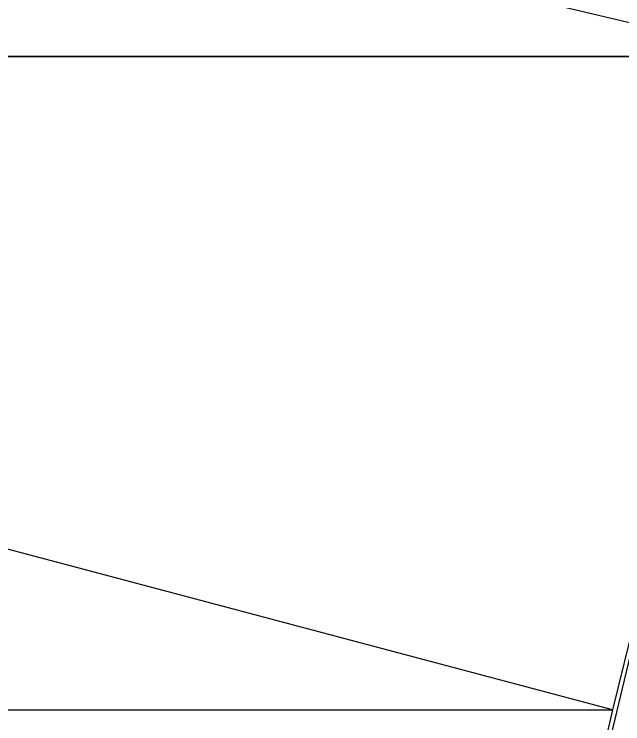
# Model space of a CAD drawing. Header units: feet. Extents: x -84 to 198, y -22 to 181.
# Drawn here: x 73.14 to 74.096, y 18.396 to 19.511 of the extents above; entities that cross this region are included whole.
import ezdxf

# ---------------------------------------------------------------- set-up
doc = ezdxf.new("R2010")
doc.units = ezdxf.units.FT
doc.layers.add('A-LINEA', color=7, linetype='CONTINUOUS')
doc.layers.add('A-MURO-CONCRETO', color=8, linetype='CONTINUOUS')

msp = doc.modelspace()

# ---------------------------------------------------------------- linework, layer by layer
at = {"layer": 'A-LINEA'}
msp.add_lwpolyline([(74.3333, 19.4444), (73.8667, 17.4978), (69.9733, 18.4178), (70.44, 20.3644), (74.3333, 19.4444)], dxfattribs=at)
at = {"layer": 'A-MURO-CONCRETO'}
for points in [[(70.44, 20.3644), (74.3333, 19.4444), (70.2133, 19.4444), (70.44, 20.3644), (70.44, 20.3644)], [(70.2133, 19.4444), (69.9733, 18.4178), (74.08, 18.4178), (70.2133, 19.4444)], [(70.2133, 19.4444), (74.3333, 19.4444), (74.08, 18.4178), (70.2133, 19.4444), (70.2133, 19.4444)], [(69.9733, 18.4178), (74.08, 18.4178), (73.8667, 17.4978), (69.9733, 18.4178), (69.9733, 18.4178)]]:
    msp.add_lwpolyline(points, dxfattribs=at)

doc.saveas('drawing.dxf')
